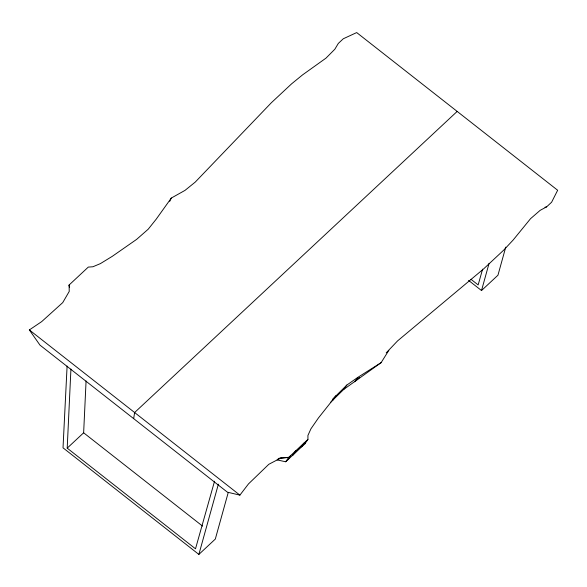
<?xml version="1.0" encoding="UTF-8"?>
<svg xmlns="http://www.w3.org/2000/svg" width="587" height="587" viewBox="0 0 587 587"><rect width="100%" height="100%" fill="white"/><g stroke="black" fill="none" stroke-linecap="round" stroke-linejoin="round"><path stroke-width="0.88" d="M214.541 481.223L195.508 548.808L67.204 448.145L70.932 369.047M67.204 448.145L83.64 432.802L86.076 380.978M67.101 366.068L63.022 447.83L198.868 554.422L215.304 539.079L228.226 492.544M133.675 418.641L134.621 412.536L457.17 111.42M198.868 554.422L218.379 484.18M468.58 280.403L481.516 290.55L489.081 263.336M505.752 247.112L497.952 275.208L481.516 290.55M482.602 269.139L478.156 284.937L470.95 279.28M277.086 459.907L285.678 461.771L304.866 443.86L305.783 441.336M169.716 201.363L171.301 198.054L185 190.386L195.214 182.124L271.399 102.696L291.592 83.846L302.554 74.887L325.976 58.142L334.825 49.235L338.325 43.416L343.307 38.757L356.698 32.578L557.65 190.254L551.619 202.207L546.636 206.859L540.157 210.344L530.567 218.665L513.097 240.083L503.624 250.209L483.431 269.059L397.575 340.9L386.209 352.853M330.885 402.014L343.718 389.438L381.102 362.663L388.843 350.322M285.678 461.771L288.745 457.339L307.94 439.421L307.926 435.459L310.927 428.818L318.418 417.988L336.006 395.814L346.851 385.05L357.813 377.375L381.102 362.663M287.689 459.892L290.756 455.461M295.745 450.801L292.678 455.241L304.726 442.422L301.652 446.861M304.866 443.86L307.94 439.421M171.301 198.054L156.201 219.186L148.218 229.194L136.624 239.379L112.337 256.299L100.384 263.622L92.915 266.762L88.299 267.092L69.112 285.003L69.229 291.431L62.728 302.613L41.67 321.632L29.35 329.938L39.953 345.097L227.404 492.177L239.892 495.135L248.492 483.908L268.809 464.302L281.261 457.794L288.745 457.339L278.069 458.843M332.873 400.202L336.006 395.814L332.807 398.94M343.718 389.438L346.851 385.05M357.813 377.375L354.68 381.763L359.427 377.529M544.949 207.248L546.636 206.859M278.73 458.374L281.261 457.794M29.35 329.938L239.892 495.135M83.64 432.802L202.566 526.113M69.611 286.713L69.112 285.003L69.501 287.601"/></g></svg>
